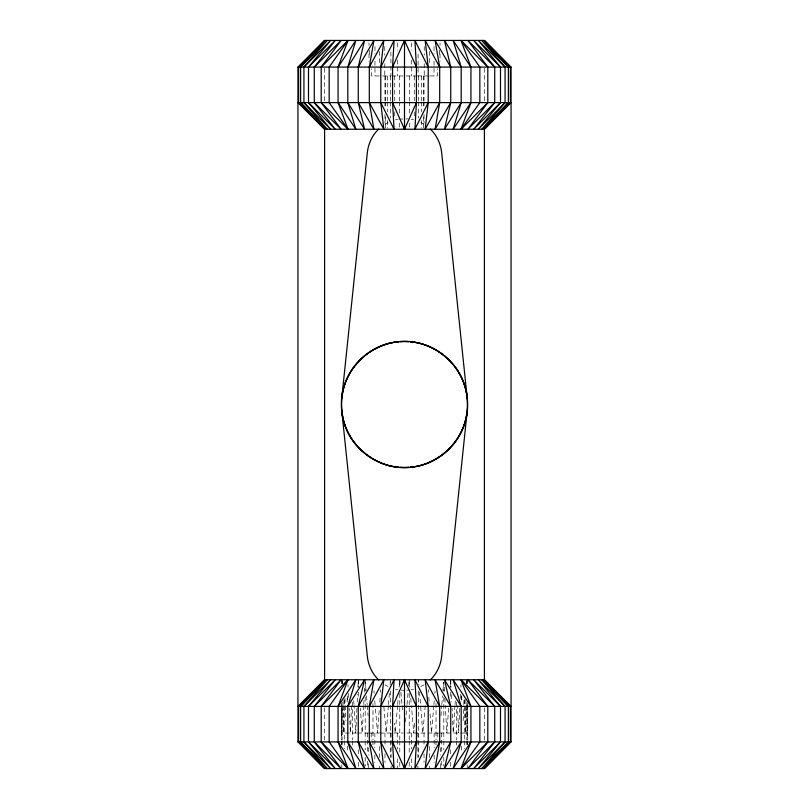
<?xml version="1.0" encoding="UTF-8"?>
<svg xmlns="http://www.w3.org/2000/svg" width="809" height="809" viewBox="0 0 809 809"><rect width="100%" height="100%" fill="white"/><g stroke="black" fill="none" stroke-linecap="round" stroke-linejoin="round"><path stroke-width="0.61" stroke-dasharray="4.04 3.03" d="M467.38 705.772L467.208 744.058M467.521 683.474L467.541 679.762M341.985 705.772L341.792 744.058M343.845 705.772L343.41 733.035L342.773 705.772M343.865 704.538L343.936 699.583M466.227 705.772L465.59 733.035L465.155 705.772M466.753 683.474L466.844 679.762L466.864 683.474L466.844 681.006M347.122 702.06L347.283 695.861M351.46 705.772L350.459 733.035L349.175 708.249M463.163 720.647L463.739 705.772M463.79 704.538L464.022 698.339M356.931 708.249L355.748 733.035L354.039 705.772M357.224 702.06L357.578 694.628M357.932 687.195L358.286 679.762L358.822 687.195M459.825 708.249L458.541 733.035L457.54 705.772M460.341 698.339L460.594 693.384M460.918 687.195L461.039 684.717M363.706 705.772L362.139 733.035L360.349 708.249M363.777 704.538L364.131 698.339M364.485 692.15L364.768 687.195M454.961 705.772L453.252 733.035L452.069 708.249M455.032 704.538L455.275 700.816M448.651 708.249L446.861 733.035L445.294 705.772M450.178 687.195L450.714 679.762L451.068 687.195M379.178 710.727L377.53 733.035L375.204 705.772M379.815 702.06L380.19 697.105M380.554 692.15L380.736 689.673M388.381 705.772L386.186 733.035L383.769 705.772M388.482 704.538L389.473 692.15M390.069 684.717L390.474 679.762L390.696 682.24M440.935 715.692L441.724 705.772M441.825 704.538L442.513 695.861M442.917 690.906L443.605 682.24M397.573 705.772L395.247 733.035L394.357 723.125M397.674 704.538L398.2 698.339M399.15 687.195L399.788 679.762L400.334 685.951M433.796 705.772L431.47 733.035L429.822 710.727M433.907 704.538L434.221 700.816M434.858 693.384L435.07 690.906M405.491 721.881L406.907 705.772M407.018 704.538L408.12 692.15M408.666 685.951L409.101 680.996M414.643 723.125L413.753 733.035L411.427 705.772M418.304 682.24L418.526 679.762L418.931 684.717M425.231 705.772L422.814 733.035L420.619 705.772M385.003 124.09L388.067 122.584M420.933 686.416L423.997 684.91M395.51 119.833L397.704 119.216M411.296 689.784L413.49 689.167M398.837 119.105L407.898 118.903M406.765 690.208L410.163 689.895M379.391 75.965L371.685 75.965L371.685 68.623M382.617 75.965L390.909 75.965L390.909 51.473M392.021 75.965L416.979 75.965M428.537 75.965L418.091 75.965L418.091 51.473M429.609 75.965L437.315 75.965L437.315 68.623M356.395 733.035L341.792 733.035L341.62 705.772M357.618 733.035L368.682 733.035M369.46 733.035L379.492 733.035M380.008 733.035L403.367 733.035M406.775 733.035L438.387 733.035M439.54 733.035L462.333 733.035M462.687 733.035L467.208 733.035L467.015 705.772M401.102 690.097L404.5 690.411M411.296 119.216L413.49 119.833M395.51 689.167L397.704 689.784M420.933 122.584L423.997 124.09M385.003 684.91L388.067 686.416M400.88 692.15L401.982 704.538M402.093 705.772L402.528 710.727M373.93 690.906L374.142 693.384M374.779 700.816L375.093 704.538M409.85 687.195L409.212 679.762L409.212 686.012M410.8 698.339L411.326 704.538M419.527 692.15L420.518 704.538M365.193 679.762L366.083 690.906M366.487 695.861L367.175 704.538M367.276 705.772L368.065 715.692M428.264 689.673L428.446 692.15M428.81 697.105L429.185 702.06M353.725 700.816L353.968 704.538M444.232 687.195L444.515 692.15M444.869 698.339L445.223 704.538M347.961 684.717L348.082 687.195M348.406 693.384L348.659 698.339M451.422 694.628L451.776 702.06M344.978 698.339L345.21 704.538M345.261 705.772L345.837 720.647M461.717 695.861L461.878 702.06M342.247 683.474L342.156 679.762L342.136 683.474L342.156 681.006M465.064 699.583L465.135 704.538M341.459 679.762L341.479 683.474M484.409 68.35L484.409 101.206M484.409 707.794L484.409 740.65M467.541 703.517L467.541 739.79M467.541 741.034L467.541 744.786M467.208 764.879L467.208 768.55M466.844 702.273L466.844 739.79M466.844 741.034L466.844 744.786M464.74 699.765L464.74 739.79M464.74 741.034L464.74 748.537M461.302 696.013L461.302 702.273M461.302 746.04L461.302 752.289M456.589 702.273L456.589 739.79M456.589 741.034L456.589 746.04M450.714 679.762L450.714 687.266M450.714 692.261L450.714 697.267M450.714 749.791L450.714 754.797M450.714 762.3L450.714 767.296M443.807 682.26L443.807 691.017M443.807 697.267L443.807 739.79M443.807 741.034L443.807 749.791M443.807 757.295L443.807 766.052M441.643 733.035L441.643 753.857M441.643 761.198L441.643 768.55M440.318 747.728L440.318 755.08M440.318 763.656L440.318 768.55M440.015 42.897L440.015 45.344M440.015 53.92L440.015 61.272M439.338 50.249L439.338 55.143M437.79 733.035L437.79 740.377M436.021 703.517L436.021 739.79M436.021 741.034L436.021 744.786M434.15 733.035L434.15 747.728M434.15 755.08L434.15 762.422M434.029 46.578L434.029 53.92M434.029 61.272L434.029 75.965M429.609 51.473L429.609 62.495M429.508 746.505L429.508 757.527M429.508 766.103L429.508 768.55M424.229 46.578L424.229 55.143M424.229 63.719L424.229 75.965M424.037 75.965L424.037 100.751M424.037 101.985L424.037 105.706M424.037 114.372L424.037 123.049M424.027 733.035L424.027 745.281M424.027 753.857L424.027 762.422M423.37 75.965L423.37 100.751M423.37 101.985L423.37 108.184M423.37 116.85L423.37 128.004M421.418 75.965L421.418 100.751M421.418 101.985L421.418 111.895M421.418 120.571L421.418 128.004M418.526 691.017L418.526 739.79M418.526 741.034L418.526 757.295M418.314 75.965L418.314 100.751M418.314 101.985L418.314 118.094M417.899 733.035L417.899 757.527M417.899 766.103L417.899 768.55M414.269 75.965L414.269 100.751M414.269 111.895L414.269 116.85M411.427 42.897L411.427 50.249M411.427 60.048L411.427 75.965M411.316 733.035L411.316 748.952M411.316 758.751L411.316 768.55M409.556 75.965L409.556 100.751M409.556 101.985L409.556 115.616M409.556 123.049L409.556 128.004M409.212 693.515L409.212 739.79M409.212 741.034L409.212 754.797M409.212 762.3L409.212 767.296M399.788 681.006L399.788 686.012M399.788 693.515L399.788 739.79M399.788 741.034L399.788 754.797M399.788 762.3L399.788 767.296M399.444 75.965L399.444 100.751M399.444 101.985L399.444 115.616M399.444 123.049L399.444 128.004M397.573 42.897L397.573 50.249M397.573 60.048L397.573 75.965M397.684 733.035L397.684 748.952M397.684 758.751L397.684 768.55M394.731 75.965L394.731 100.751M394.731 111.895L394.731 116.85M391.101 733.035L391.101 757.527M391.101 766.103L391.101 768.55M390.686 75.965L390.686 100.751M390.686 101.985L390.686 118.094M390.474 691.017L390.474 739.79M390.474 741.034L390.474 757.295M387.582 75.965L387.582 100.751M387.582 101.985L387.582 111.895M387.582 120.571L387.582 128.004M385.63 75.965L385.63 100.751M385.63 101.985L385.63 108.184M385.63 116.85L385.63 128.004M384.963 75.965L384.963 100.751M384.963 101.985L384.963 105.706M384.963 114.372L384.963 123.049M384.973 733.035L384.973 745.281M384.973 753.857L384.973 762.422M384.771 46.578L384.771 55.143M384.771 63.719L384.771 75.965M379.391 51.473L379.391 62.495M379.492 746.505L379.492 757.527M379.492 766.103L379.492 768.55M374.971 46.578L374.971 53.92M374.971 61.272L374.971 75.965M374.85 733.035L374.85 747.728M374.85 755.08L374.85 762.422M372.979 703.517L372.979 739.79M372.979 741.034L372.979 744.786M371.21 733.035L371.21 740.377M369.662 50.249L369.662 55.143M368.985 42.897L368.985 45.344M368.985 53.92L368.985 61.272M368.682 747.728L368.682 755.08M368.682 763.656L368.682 768.55M367.357 733.035L367.357 753.857M367.357 761.198L367.357 767.326M365.193 682.26L365.193 691.017M365.193 697.267L365.193 739.79M365.193 741.034L365.193 749.791M365.193 757.295L365.193 766.052M358.286 679.762L358.286 687.266M358.286 692.261L358.286 697.267M358.286 749.791L358.286 754.797M358.286 762.3L358.286 767.296M352.411 702.273L352.411 739.79M352.411 741.034L352.411 746.04M347.698 696.013L347.698 702.273M347.698 746.04L347.698 752.289M344.26 699.765L344.26 739.79M344.26 741.034L344.26 748.537M342.156 702.273L342.156 739.79M342.156 741.034L342.156 744.786M341.792 764.879L341.792 768.55M341.459 703.517L341.459 739.79M341.459 741.034L341.459 744.786M324.591 68.35L324.591 101.206M324.591 707.794L324.591 740.65"/><path stroke-width="1.21" d="M380.786 102.601L394.074 129.238L392.567 102.601L392.567 67.086L394.074 40.45L380.786 67.086L380.786 102.601L383.82 129.238L369.308 102.601L369.308 67.086L373.92 40.45L358.266 67.086L358.266 102.601L364.546 129.238L347.809 102.601L347.809 67.086L355.849 40.45L338.071 67.086L338.071 102.601L347.991 129.238L321.193 102.601L321.193 67.086L341.105 40.45L314.276 67.086L314.276 102.601L335.29 129.238L308.502 102.601L308.502 67.086L330.669 40.45L303.931 67.086L303.931 102.601L327.311 129.238L300.624 102.601L300.624 67.086L325.269 40.45L298.622 67.086L298.622 102.601L324.591 129.238L484.409 129.238L511.055 102.601L297.945 102.601L324.591 129.238M428.214 67.086L414.926 40.45L416.433 67.086L416.433 102.601L414.926 129.238L428.214 102.601L428.214 67.086L425.18 40.45L439.692 67.086L439.692 102.601L435.08 129.238L450.734 102.601L450.734 67.086L444.454 40.45L461.191 67.086L461.191 102.601L453.151 129.238L470.929 102.601L470.929 67.086L461.009 40.45L487.807 67.086L487.807 102.601L467.895 129.238L494.724 102.601L494.724 67.086L473.71 40.45L500.498 67.086L500.498 102.601L478.331 129.238L505.069 102.601L505.069 67.086L481.689 40.45L508.376 67.086L508.376 102.601L483.731 129.238L510.378 102.601L510.378 67.086L484.409 40.45L324.591 40.45L297.945 67.086L297.945 741.914L324.591 768.55L484.409 768.55L511.055 741.914L511.055 67.086L484.409 40.45M380.786 741.914L394.074 768.55L392.567 741.914L392.567 706.399L394.074 679.762L380.786 706.399L380.786 741.914L383.82 768.55L369.308 741.914L369.308 706.399L373.92 679.762L358.266 706.399L358.266 741.914L364.546 768.55L347.809 741.914L347.809 706.399L355.849 679.762L338.071 706.399L338.071 741.914L347.991 768.55L321.193 741.914L321.193 706.399L341.105 679.762L314.276 706.399L314.276 741.914L335.29 768.55L308.502 741.914L308.502 706.399L330.669 679.762L303.931 706.399L303.931 741.914L327.311 768.55L300.624 741.914L300.624 706.399L325.269 679.762L298.622 706.399L298.622 741.914L324.591 768.55M428.214 706.399L414.926 679.762L416.433 706.399L416.433 741.914L414.926 768.55L428.214 741.914L428.214 706.399L425.18 679.762L439.692 706.399L439.692 741.914L435.08 768.55L450.734 741.914L450.734 706.399L444.454 679.762L461.191 706.399L461.191 741.914L453.151 768.55L470.929 741.914L470.929 706.399L461.009 679.762L487.807 706.399L487.807 741.914L467.895 768.55L494.724 741.914L494.724 706.399L473.71 679.762L500.498 706.399L500.498 741.914L478.331 768.55L505.069 741.914L505.069 706.399L481.689 679.762L508.376 706.399L508.376 741.914L483.731 768.55L510.378 741.914L510.378 706.399L484.409 679.762L324.591 679.762L297.945 706.399L511.055 706.399L484.409 679.762M380.786 67.086L383.82 40.45L369.308 67.086M428.214 102.601L425.18 129.238L439.692 102.601M380.786 706.399L383.82 679.762L369.308 706.399M428.214 741.914L425.18 768.55L439.692 741.914M358.266 67.086L364.546 40.45L347.809 67.086M450.734 102.601L444.454 129.238L461.191 102.601M358.266 706.399L364.546 679.762L347.809 706.399M450.734 741.914L444.454 768.55L461.191 741.914M338.071 67.086L347.991 40.45L321.193 67.086M487.807 102.601L461.009 129.238L470.929 102.601M338.071 706.399L347.991 679.762L321.193 706.399M487.807 741.914L461.009 768.55L470.929 741.914M392.567 67.086L404.5 40.45L416.433 67.086M392.567 102.601L404.5 129.238L416.433 102.601M392.567 706.399L404.5 679.762L416.433 706.399M392.567 741.914L404.5 768.55L416.433 741.914M347.991 40.45L329.162 67.086L329.162 102.601L347.991 129.238M461.009 129.238L479.838 102.601L479.838 67.086L461.009 40.45M347.991 679.762L329.162 706.399L329.162 741.914L347.991 768.55M461.009 768.55L479.838 741.914L479.838 706.399L461.009 679.762M314.276 67.086L335.29 40.45L308.502 67.086M494.724 102.601L473.71 129.238L500.498 102.601M314.276 706.399L335.29 679.762L308.502 706.399M494.724 741.914L473.71 768.55L500.498 741.914M358.286 361.623C368.833 350.489 383.314 343.188 398.625 341.813C364.778 343.977 337.474 377.429 341.792 411.033L367.407 656.979C368.479 665.655 372.373 673.968 378.764 679.985M450.714 447.377C440.167 458.511 425.686 465.812 410.375 467.187C444.222 465.023 471.526 431.571 467.208 397.967L441.593 152.021C440.521 143.345 436.627 135.032 430.236 129.015M357.629 362.371C336.352 385.205 336.281 423.835 357.629 446.629M451.371 446.629C472.648 423.795 472.719 385.165 451.371 362.371M303.931 67.086L327.311 40.45L300.624 67.086M505.069 102.601L481.689 129.238L508.376 102.601M303.931 706.399L327.311 679.762L300.624 706.399M505.069 741.914L481.689 768.55L508.376 741.914M378.764 129.015C372.373 135.032 368.479 143.345 367.407 152.021L341.792 397.967C344.604 365.051 376.327 338.556 409.212 341.631L399.788 341.631C432.704 338.425 464.467 365.001 467.208 397.967C464.528 368.864 439.509 344.047 410.355 341.762C425.655 343.228 440.167 350.459 450.714 361.623M430.236 679.985C436.627 673.968 440.521 665.655 441.593 656.979L467.208 411.033C464.396 443.949 432.673 470.444 399.788 467.369L409.212 467.369C376.296 470.575 344.533 443.999 341.792 411.033C344.472 440.136 369.491 464.953 398.645 467.238C383.345 465.772 368.833 458.541 358.286 447.377M298.622 67.086L324.591 40.45M484.409 129.238L510.378 102.601M298.622 706.399L324.591 679.762M484.409 768.55L510.378 741.914M297.945 67.086L511.055 67.086M297.945 741.914L511.055 741.914M494.724 67.086L467.895 40.45L487.807 67.086M314.276 102.601L341.105 129.238L321.193 102.601M494.724 706.399L467.895 679.762L487.807 706.399M314.276 741.914L341.105 768.55L321.193 741.914M505.069 67.086L478.331 40.45L500.498 67.086M303.931 102.601L330.669 129.238L308.502 102.601M505.069 706.399L478.331 679.762L500.498 706.399M303.931 741.914L330.669 768.55L308.502 741.914M510.378 67.086L483.731 40.45L508.376 67.086M298.622 102.601L325.269 129.238L300.624 102.601M510.378 706.399L483.731 679.762L508.376 706.399M298.622 741.914L325.269 768.55L300.624 741.914M470.929 67.086L453.151 40.45L461.191 67.086M338.071 102.601L355.849 129.238L347.809 102.601M470.929 706.399L453.151 679.762L461.191 706.399M338.071 741.914L355.849 768.55L347.809 741.914M450.734 67.086L435.08 40.45L439.692 67.086M358.266 102.601L373.92 129.238L369.308 102.601M450.734 706.399L435.08 679.762L439.692 706.399M358.266 741.914L373.92 768.55L369.308 741.914M484.409 127.873L484.409 681.127M404.5 40.45L404.5 129.238M404.5 679.762L404.5 768.55M324.591 127.873L324.591 681.127"/></g></svg>
